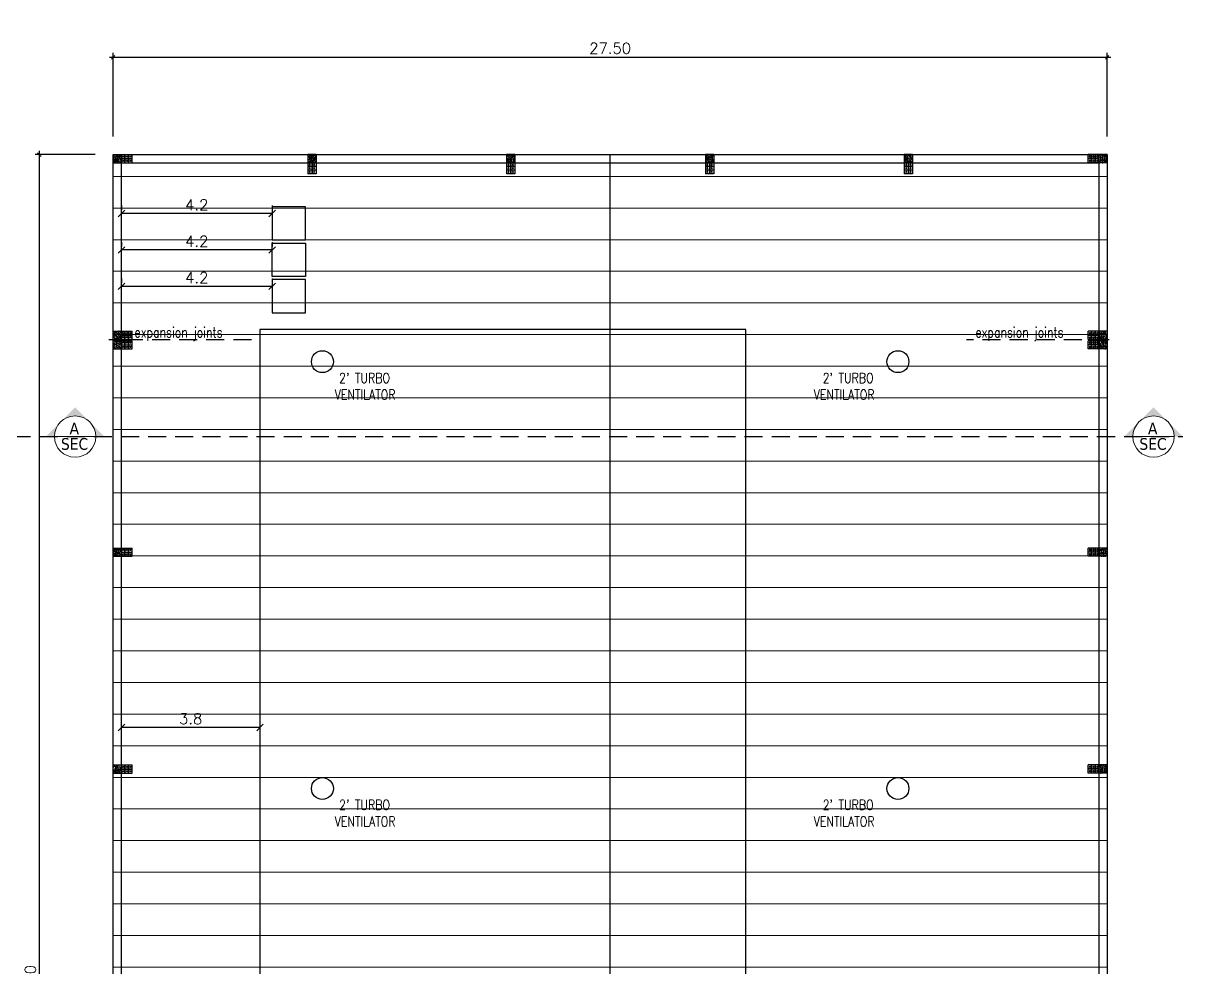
# Model space of a CAD drawing. Header units: metres. Extents: x -178271 to 51524, y -130823 to -18998.
# Drawn here: x -177585.24 to -177553.14, y -113979.71 to -113953.57 of the extents above; entities that cross this region are included whole.
import ezdxf
from ezdxf.enums import TextEntityAlignment as Align

# ---------------------------------------------------------------- set-up
doc = ezdxf.new("R2010")
doc.units = ezdxf.units.M
doc.header["$MEASUREMENT"] = 0
doc.linetypes.add('HIDDEN', pattern=[0.375, 0.25, -0.125])
doc.linetypes.add('HIDDEN2', pattern=[0.1875, 0.125, -0.0625])
for name, color, linetype in [('BLK_1_FLR_1_ROOF_AREA', 54, 'Continuous'), ('BLK_1_TERRACESERVICE_UTILITYDISTANCE', 1, 'Continuous'), ('concrete beam', 219, 'Continuous'), ('dim', 8, 'Continuous'), ('EL-DP', 200, 'Continuous'), ('frame', 253, 'Continuous'), ('LAYER2', 1, 'Continuous'), ('SOLAR_PANEL', 3, 'Continuous'), ('SOLAR_WATER_HEATER', 1, 'Continuous'), ('SUB', 3, 'HIDDEN2'), ('TEXT-1', 6, 'Continuous')]:
    doc.layers.add(name, color=color, linetype=linetype)
for name, color, linetype, lineweight in [('COLUMN', 11, 'Continuous', 30), ('G.TEXT', 7, 'Continuous', 18), ('GRID CIRCULE', 8, 'Continuous', 18), ('Hatch', 252, 'Continuous', 9)]:
    doc.layers.add(name, color=color, linetype=linetype, lineweight=lineweight)
doc.styles.add('ROMANS', font='romans')
doc.styles.add('RS', font='romans.shx')
doc.styles.add('Title block Rev. text', font='tahoma.ttf')
doc.dimstyles.new('my1', dxfattribs={"dimtxt": 0.3, "dimasz": 0.1, "dimexe": 0.12, "dimexo": 0.5, "dimgap": 0.1, "dimtad": 1, "dimtoh": 1, "dimzin": 3, "dimdsep": 46, "dimtxsty": 'RS', "dimblk": 'OBLIQUE', "dimcen": 0.09, "dimdle": 0.1, "dimclrd": 8, "dimclre": 8, "dimclrt": 4, "dimadec": 0, "dimazin": 0, "dimtfac": 1, "dimtofl": 0, "dimtmove": 0, "dimatfit": 3, "dimldrblk": 'OBLIQUE', "dimfxl": 0, "dimtolj": 1, "dimtzin": 0, "dimarcsym": 0})
doc.dimstyles.get("Standard").update_dxf_attribs({"dimtxt": 0.3, "dimasz": 0.18, "dimexe": 0.1, "dimexo": 0.22, "dimgap": 0.09, "dimtad": 1, "dimtoh": 1, "dimdec": 1, "dimzin": 0, "dimdsep": 46, "dimtxsty": 'ROMANS', "dimblk": 'OBLIQUE', "dimcen": 0.09, "dimclrd": 8, "dimclre": 8, "dimclrt": 6, "dimadec": 0, "dimazin": 0, "dimtfac": 1, "dimtdec": 1, "dimtofl": 0, "dimtmove": 0, "dimatfit": 3, "dimfxl": 0, "dimtolj": 1, "dimtzin": 0, "dimarcsym": 0})
pattern_1 = [(320, (2625.09171, 1555.362774), (-0.0062752135, -0.0717260183), [0.0075, -0.0825]), (265, (2625.09171, 1555.362774), (0.0752192134, 0.0138751334), [0.006, -0.066]), (10.4514, (2625.091186, 1555.3568), (0.0689439542, -0.0578509382), [0.006374019, -0.0701142112]), (316.1842, (2625.11171, 1555.362774), (-0.0165519014, -0.1067241049), [0.01125, -0.12375]), (6.6356, (2625.11033, 1555.35388), (0.097411787, -0.0934662706), [0.0095610288, -0.1051713]), (261.1842, (2625.11171, 1555.36277), (0.09741186, -0.0934661945), [0.009, -0.099]), (291, (2625.10671, 1555.352774), (-0.0402618891, -0.0596907052), [0.0075, -0.0825]), (236, (2625.10671, 1555.352774), (0.0725150045, -0.0243315332), [0.006, -0.066]), (341.4514, (2625.10335, 1555.3478), (0.0322530497, -0.0840222629), [0.006374019, -0.0701142112]), (307.5, (2625.091708, 1555.362774), (0.03328938538, -0.00121598553), [0, -0.0652, 0, -0.067, 0, -0.06625]), (277.5, (2625.09171, 1555.362774), (0.0394411712, -0.02630695374), [0, -0.0382, 0, -0.0637, 0, -0.02525]), (237.5, (2625.091708, 1555.385074), (-0.00225548717, -0.05338224362), [0, -0.025, 0, -0.078, 0, -0.1035]), (227.5, (2625.09171, 1555.395074), (0.0100104982, -0.0583186169), [0, -0.0325, 0, -0.0518, 0, -0.0735])]

# ---------------------------------------------------------------- blocks, each defined once
blk = doc.blocks.new('_Oblique')
at = {"color": 0, "linetype": 'ByBlock', "lineweight": -2}
blk.add_line((-0.5, -0.5), (0.5, 0.5), dxfattribs=at)
blk = doc.blocks.new('*D234')
at = {"layer": 'Defpoints', "color": 0}
for p in [(-177582.526, -113958.84), (-177582.526, -113958.84), (-177578.357, -113958.84)]:
    blk.add_point(p, dxfattribs=at)
at = {"layer": 'SOLAR_WATER_HEATER', "color": 8, "lineweight": -2}
for p, q in [((-177582.526, -113958.62), (-177582.526, -113958.74)), ((-177578.357, -113958.84), (-177582.526, -113958.84)), ((-177578.357, -113958.62), (-177578.357, -113958.74))]:
    blk.add_line(p, q, dxfattribs=at)
at = {"layer": 'SOLAR_WATER_HEATER', "color": 8, "lineweight": -2, "xscale": 0.18, "yscale": 0.18, "zscale": 0.18, "rotation": 180}
blk.add_blockref('_Oblique', (-177582.526, -113958.84), dxfattribs=at)
at = {"layer": 'SOLAR_WATER_HEATER', "color": 8, "lineweight": -2, "xscale": 0.18, "yscale": 0.18, "zscale": 0.18}
blk.add_blockref('_Oblique', (-177578.357, -113958.84), dxfattribs=at)
at = {"layer": 'SOLAR_WATER_HEATER', "color": 6, "insert": (-177580.442, -113958.6), "char_height": 0.3, "attachment_point": 5, "style": 'ROMANS'}
blk.add_mtext('\\A1;4.2', dxfattribs=at)
blk = doc.blocks.new('*D235')
at = {"layer": 'Defpoints', "color": 0}
for p in [(-177582.526, -113959.847), (-177582.526, -113959.847), (-177578.357, -113959.847)]:
    blk.add_point(p, dxfattribs=at)
at = {"layer": 'SOLAR_WATER_HEATER', "color": 8, "lineweight": -2}
for p, q in [((-177582.526, -113959.627), (-177582.526, -113959.747)), ((-177578.357, -113959.627), (-177578.357, -113959.747)), ((-177578.357, -113959.847), (-177582.526, -113959.847))]:
    blk.add_line(p, q, dxfattribs=at)
at = {"layer": 'SOLAR_WATER_HEATER', "color": 8, "lineweight": -2, "xscale": 0.18, "yscale": 0.18, "zscale": 0.18, "rotation": 180}
blk.add_blockref('_Oblique', (-177582.526, -113959.847), dxfattribs=at)
at = {"layer": 'SOLAR_WATER_HEATER', "color": 8, "lineweight": -2, "xscale": 0.18, "yscale": 0.18, "zscale": 0.18}
blk.add_blockref('_Oblique', (-177578.357, -113959.847), dxfattribs=at)
at = {"layer": 'SOLAR_WATER_HEATER', "color": 6, "insert": (-177580.442, -113959.607), "char_height": 0.3, "attachment_point": 5, "style": 'ROMANS'}
blk.add_mtext('\\A1;4.2', dxfattribs=at)
blk = doc.blocks.new('*D236')
at = {"layer": 'Defpoints', "color": 0}
for p in [(-177582.526, -113960.854), (-177582.526, -113960.854), (-177578.357, -113960.854)]:
    blk.add_point(p, dxfattribs=at)
at = {"layer": 'SOLAR_WATER_HEATER', "color": 8, "lineweight": -2}
for p, q in [((-177582.526, -113960.634), (-177582.526, -113960.754)), ((-177578.357, -113960.634), (-177578.357, -113960.754)), ((-177578.357, -113960.854), (-177582.526, -113960.854))]:
    blk.add_line(p, q, dxfattribs=at)
at = {"layer": 'SOLAR_WATER_HEATER', "color": 8, "lineweight": -2, "xscale": 0.18, "yscale": 0.18, "zscale": 0.18, "rotation": 180}
blk.add_blockref('_Oblique', (-177582.526, -113960.854), dxfattribs=at)
at = {"layer": 'SOLAR_WATER_HEATER', "color": 8, "lineweight": -2, "xscale": 0.18, "yscale": 0.18, "zscale": 0.18}
blk.add_blockref('_Oblique', (-177578.357, -113960.854), dxfattribs=at)
at = {"layer": 'SOLAR_WATER_HEATER', "color": 6, "insert": (-177580.442, -113960.614), "char_height": 0.3, "attachment_point": 5, "style": 'ROMANS'}
blk.add_mtext('\\A1;4.2', dxfattribs=at)
blk = doc.blocks.new('*D237')
at = {"layer": 'BLK_1_TERRACESERVICE_UTILITYDISTANCE', "color": 8, "lineweight": -2}
for p, q in [((-177582.526, -113974.836), (-177582.526, -113972.956)), ((-177578.695, -113972.836), (-177578.695, -113972.956)), ((-177578.695, -113973.056), (-177582.526, -113973.056))]:
    blk.add_line(p, q, dxfattribs=at)
at = {"layer": 'Defpoints', "color": 0}
for p in [(-177582.526, -113973.056), (-177578.695, -113973.056), (-177582.526, -113975.056)]:
    blk.add_point(p, dxfattribs=at)
at = {"layer": 'BLK_1_TERRACESERVICE_UTILITYDISTANCE', "color": 8, "lineweight": -2, "xscale": 0.18, "yscale": 0.18, "zscale": 0.18, "rotation": 180}
blk.add_blockref('_Oblique', (-177582.526, -113973.056), dxfattribs=at)
at = {"layer": 'BLK_1_TERRACESERVICE_UTILITYDISTANCE', "color": 8, "lineweight": -2, "xscale": 0.18, "yscale": 0.18, "zscale": 0.18}
blk.add_blockref('_Oblique', (-177578.695, -113973.056), dxfattribs=at)
at = {"layer": 'BLK_1_TERRACESERVICE_UTILITYDISTANCE', "color": 6, "insert": (-177580.611, -113972.816), "char_height": 0.3, "attachment_point": 5, "style": 'ROMANS'}
blk.add_mtext('\\A1;3.8', dxfattribs=at)
blk = doc.blocks.new('col')
at = {"layer": 'concrete beam'}
h = blk.add_hatch(dxfattribs=at)
h.set_pattern_fill('AR-CONC', color=256, scale=0.01, angle=-90, style=0)
h.set_pattern_definition(pattern_1)
h.paths.add_polyline_path([(0.115, 0), (0.115, 0.23), (-0.115, 0.23), (-0.115, 0)])
h = blk.add_hatch(dxfattribs=at)
h.set_pattern_fill('AR-CONC', color=256, scale=0.01, angle=-90, style=0)
h.set_pattern_definition(pattern_1)
h.paths.add_polyline_path([(0.115, 0), (0.115, 0.23), (-0.115, 0.23), (-0.115, 0)])
for p, q in [((-0.115, 0), (-0.115, 0.23)), ((0.115, 0.23), (-0.115, 0.23)), ((-0.115, 0), (-0.115, 0.23)), ((0.115, 0), (-0.115, 0)), ((0.115, 0), (-0.115, 0)), ((0.115, 0), (0.115, 0.23)), ((0.115, 0), (0.115, 0.23))]:
    blk.add_line(p, q, dxfattribs=at)
at = {"layer": 'frame'}
for p, q in [((-0.115, 0.23), (-0.115, 0.53)), ((-0.115, 0.23), (-0.115, 0.53)), ((-0.003, 0.432), (-0.115, 0.432)), ((-0.003, 0.432), (-0.115, 0.432)), ((-0.003, 0.428), (-0.115, 0.428)), ((-0.003, 0.428), (-0.115, 0.428)), ((-0.003, 0.333), (-0.115, 0.333)), ((-0.003, 0.333), (-0.115, 0.333)), ((-0.003, 0.327), (-0.115, 0.327)), ((-0.003, 0.327), (-0.115, 0.327)), ((0.113, 0.53), (-0.113, 0.53)), ((0.113, 0.53), (-0.113, 0.53)), ((-0.003, 0.24), (-0.003, 0.53)), ((-0.003, 0.24), (-0.003, 0.53)), ((0.003, 0.24), (0.003, 0.53)), ((0.003, 0.24), (0.003, 0.53)), ((0.115, 0.432), (0.003, 0.432)), ((0.115, 0.432), (0.003, 0.432)), ((0.115, 0.428), (0.003, 0.428)), ((0.115, 0.428), (0.003, 0.428)), ((0.115, 0.333), (0.003, 0.333)), ((0.115, 0.333), (0.003, 0.333)), ((0.115, 0.327), (0.003, 0.327)), ((0.115, 0.327), (0.003, 0.327)), ((0.115, 0.23), (0.115, 0.53)), ((0.115, 0.23), (0.115, 0.53)), ((0.115, 0.24), (-0.115, 0.24)), ((0.115, 0.24), (-0.115, 0.24)), ((0.113, 0.23), (-0.113, 0.23)), ((0.113, 0.23), (-0.113, 0.23))]:
    blk.add_line(p, q, dxfattribs=at)
for centre in [(-0.06, 0.48), (-0.06, 0.48), (-0.06, 0.38), (-0.06, 0.38), (0.06, 0.48), (0.06, 0.48), (0.06, 0.38), (0.06, 0.38), (-0.06, 0.28), (-0.06, 0.28), (0.06, 0.28), (0.06, 0.28)]:
    blk.add_circle(centre, 0.014, dxfattribs=at)
blk = doc.blocks.new('*D251')
at = {"layer": 'Defpoints', "color": 0, "linetype": 'Continuous'}
for p in [(-177584.797, -113957.207), (-177582.756, -113957.207), (-177582.756, -114003.207)]:
    blk.add_point(p, dxfattribs=at)
at = {"layer": 'dim', "color": 8, "linetype": 'Continuous', "lineweight": -2}
for p, q in [((-177583.256, -113957.207), (-177584.917, -113957.207)), ((-177584.797, -114003.307), (-177584.797, -113957.107)), ((-177583.256, -114003.207), (-177584.917, -114003.207))]:
    blk.add_line(p, q, dxfattribs=at)
at = {"layer": 'dim', "color": 8, "linetype": 'Continuous', "lineweight": -2, "xscale": 0.1, "yscale": 0.1, "zscale": 0.1}
for p, rotation in [((-177584.797, -113957.207), 90), ((-177584.797, -114003.207), 270)]:
    blk.add_blockref('_Oblique', p, dxfattribs=dict(at, rotation=rotation))
at = {"layer": 'dim', "color": 4, "linetype": 'Continuous', "insert": (-177585.047, -113980.207), "char_height": 0.3, "attachment_point": 5, "rotation": 90, "style": 'RS'}
blk.add_mtext('\\A1;46.00', dxfattribs=at)
blk = doc.blocks.new('*D252')
at = {"layer": 'Defpoints', "color": 0, "linetype": 'Continuous'}
for p in [(-177555.256, -113954.517), (-177582.756, -113957.207), (-177555.256, -113957.207)]:
    blk.add_point(p, dxfattribs=at)
at = {"layer": 'dim', "color": 8, "linetype": 'Continuous', "lineweight": -2}
for p, q in [((-177582.856, -113954.517), (-177555.156, -113954.517)), ((-177582.756, -113956.707), (-177582.756, -113954.397)), ((-177555.256, -113956.707), (-177555.256, -113954.397))]:
    blk.add_line(p, q, dxfattribs=at)
at = {"layer": 'dim', "color": 8, "linetype": 'Continuous', "lineweight": -2, "xscale": 0.1, "yscale": 0.1, "zscale": 0.1, "rotation": 180}
blk.add_blockref('_Oblique', (-177582.756, -113954.517), dxfattribs=at)
at = {"layer": 'dim', "color": 8, "linetype": 'Continuous', "lineweight": -2, "xscale": 0.1, "yscale": 0.1, "zscale": 0.1}
blk.add_blockref('_Oblique', (-177555.256, -113954.517), dxfattribs=at)
at = {"layer": 'dim', "color": 4, "linetype": 'Continuous', "insert": (-177569.006, -113954.267), "char_height": 0.3, "attachment_point": 5, "style": 'RS'}
blk.add_mtext('\\A1;27.50', dxfattribs=at)

msp = doc.modelspace()

# ---------------------------------------------------------------- hatches: boundary and pattern name
at = {"layer": 'GRID CIRCULE'}
h = msp.add_hatch(dxfattribs=at)
h.set_pattern_fill('ANSI31', color=256, scale=0.001185, angle=180, style=0)
h.set_pattern_definition([(135, (-176995.14988005, -114081.84158655), (0.00010471825134, 0.00010471825134), [])])
h.paths.add_polyline_path([(-177583.403, -113964.605, -0.198912), (-177583.236, -113965.01), (-177582.999, -113965.01)])
h.paths.add_polyline_path([(-177583.403, -113964.605), (-177583.808, -113964.201), (-177584.212, -113964.605, -0.198912), (-177583.808, -113964.438, -0.198912)])
h.paths.add_polyline_path([(-177584.617, -113965.01), (-177584.38, -113965.01, -0.198912), (-177584.212, -113964.605)])
h = msp.add_hatch(dxfattribs=at)
h.set_pattern_fill('ANSI31', color=256, scale=0.001185, angle=180, style=0)
h.set_pattern_definition([(135, (-176965.31600533, -114081.84158655), (0.00010471825134, 0.00010471825134), [])])
h.paths.add_polyline_path([(-177553.569, -113964.605, -0.198912), (-177553.402, -113965.01), (-177553.165, -113965.01)])
h.paths.add_polyline_path([(-177553.569, -113964.605), (-177553.974, -113964.201), (-177554.378, -113964.605, -0.198912), (-177553.974, -113964.438, -0.198912)])
h.paths.add_polyline_path([(-177554.783, -113965.01), (-177554.546, -113965.01, -0.198912), (-177554.378, -113964.605)])
at = {"layer": 'Hatch', "ltscale": 1000}
h = msp.add_hatch(dxfattribs=at)
h.set_pattern_fill('LINE', color=256, scale=7, style=0)
h.set_pattern_definition([(0, (-66964.7544, -14805.4374), (0, 0.875), [])])
h.paths.add_polyline_path([(-177582.756, -113957.207), (-177555.256, -113957.207), (-177555.256, -114003.207), (-177582.756, -114003.207)])

# ---------------------------------------------------------------- linework, layer by layer
at = {"layer": 'BLK_1_FLR_1_ROOF_AREA'}
msp.add_lwpolyline([(-177582.756, -114003.207), (-177582.756, -113957.207), (-177555.256, -113957.207), (-177555.256, -114003.207)], close=True, dxfattribs=at)
at = {"layer": 'EL-DP', "linetype": 'HIDDEN', "ltscale": 2}
for p, q in [((-177578.931, -113962.335), (-177582.877, -113962.335)), ((-177555.205, -113962.335), (-177559.152, -113962.335)), ((-177585.538, -113965.01), (-177553.165, -113965.01))]:
    msp.add_line(p, q, dxfattribs=at)
at = {"layer": 'GRID CIRCULE'}
for p, q in [((-177584.435, -113965.01), (-177583.615, -113965.01)), ((-177583.236, -113965.01), (-177584.38, -113965.01)), ((-177554.601, -113965.01), (-177553.781, -113965.01)), ((-177553.402, -113965.01), (-177554.546, -113965.01))]:
    msp.add_line(p, q, dxfattribs=at)
for centre in [(-177583.808, -113965.01), (-177553.974, -113965.01)]:
    msp.add_circle(centre, 0.572, dxfattribs=at)
at = {"layer": 'LAYER2', "ltscale": 1000}
for p, q in [((-177582.756, -114003.207), (-177582.756, -113957.207)), ((-177582.756, -113957.207), (-177555.256, -113957.207)), ((-177569.006, -114003.207), (-177569.006, -113957.207)), ((-177555.256, -113957.207), (-177555.256, -114003.207)), ((-177582.526, -114002.977), (-177582.526, -113957.437)), ((-177582.526, -113957.437), (-177561.015, -113957.437)), ((-177561.015, -113957.437), (-177555.486, -113957.437)), ((-177555.486, -113957.437), (-177555.486, -114002.977))]:
    msp.add_line(p, q, dxfattribs=at)
msp.add_lwpolyline([(-177582.756, -113957.207), (-177555.256, -113957.207), (-177555.256, -114003.207), (-177582.756, -114003.207)], close=True, dxfattribs=at)
at = {"layer": 'SOLAR_PANEL', "color": 3}
msp.add_lwpolyline([(-177578.695, -113995.128), (-177565.249, -113995.128), (-177565.249, -113962.047), (-177578.695, -113962.047)], close=True, dxfattribs=at)
at = {"layer": 'SOLAR_WATER_HEATER', "color": 1}
for points in [[(-177578.357, -113959.571), (-177577.437, -113959.571), (-177577.437, -113958.651), (-177578.357, -113958.651)], [(-177577.437, -113960.578), (-177578.357, -113960.578), (-177578.357, -113959.658), (-177577.437, -113959.658)], [(-177578.357, -113961.585), (-177577.437, -113961.585), (-177577.437, -113960.665), (-177578.357, -113960.665)]]:
    msp.add_lwpolyline(points, close=True, dxfattribs=at)
at = {"layer": 'SUB', "linetype": 'Continuous', "ltscale": 45}
for centre in [(-177576.967, -113962.937), (-177561.045, -113962.937), (-177576.967, -113974.746), (-177561.045, -113974.746)]:
    msp.add_circle(centre, 0.303, dxfattribs=at)

# ---------------------------------------------------------------- block references
at = {"layer": 'COLUMN', "rotation": 270}
for p in [(-177582.756, -113957.322), (-177582.756, -113962.207), (-177582.756, -113962.471), (-177582.756, -113968.207), (-177582.756, -113974.207)]:
    msp.add_blockref('col', p, dxfattribs=at)
at = {"layer": 'COLUMN', "xscale": -1}
for p, rotation in [((-177577.256, -113957.207), 180), ((-177571.756, -113957.207), 180), ((-177566.256, -113957.207), 180), ((-177560.756, -113957.207), 180), ((-177555.256, -113957.322), 90), ((-177555.256, -113962.207), 90), ((-177555.256, -113962.471), 90), ((-177555.256, -113968.207), 90), ((-177555.256, -113974.207), 90)]:
    msp.add_blockref('col', p, dxfattribs=dict(at, rotation=rotation))

# ---------------------------------------------------------------- texts
at = {"layer": 'G.TEXT', "ltscale": 2, "style": 'Title block Rev. text'}
for s, p in [('A', (-177583.831, -113964.784)), ('A', (-177553.997, -113964.784)), ('SEC', (-177583.823, -113965.213)), ('SEC', (-177553.989, -113965.213))]:
    msp.add_text(s, height=0.325, dxfattribs=at).set_placement(p, align=Align.MIDDLE)
at = {"layer": 'TEXT-1', "style": 'RS', "width": 0.8}
for s, height, p in [('expansion joints', 0.27754, (-177582.166, -113962.264)), ('expansion joints', 0.27754, (-177558.901, -113962.264)), ("2' TURBO", 0.2775, (-177576.504, -113963.528)), ("2' TURBO", 0.2775, (-177563.126, -113963.528)), (' VENTILATOR ', 0.27754, (-177576.78, -113963.988)), (' VENTILATOR ', 0.27754, (-177563.527, -113963.988)), ("2' TURBO", 0.2775, (-177576.504, -113975.337)), ("2' TURBO", 0.2775, (-177563.126, -113975.337)), (' VENTILATOR ', 0.27754, (-177576.78, -113975.797)), (' VENTILATOR ', 0.27754, (-177563.527, -113975.797))]:
    msp.add_text(s, height=height, dxfattribs=at).set_placement(p)

# ---------------------------------------------------------------- dimensions: what is measured, and where the dimension line sits
at = {"layer": 'BLK_1_TERRACESERVICE_UTILITYDISTANCE', "color": 3}
dim = msp.add_linear_dim(base=(-177582.526, -113973.056), p1=(-177578.695, -113973.056), p2=(-177582.526, -113975.056), dimstyle='Standard', override={"dimscale": 1}, dxfattribs=at)
dim.commit()
dim.dimension.update_dxf_attribs({"geometry": '*D237', "text_midpoint": (-177580.611, -113972.816)})
at = {"layer": 'dim', "linetype": 'Continuous'}
dim = msp.add_linear_dim(base=(-177555.256, -113954.517), p1=(-177582.756, -113957.207), p2=(-177555.256, -113957.207), dimstyle='my1', override={"dimpost": '\\X'}, dxfattribs=at)
dim.commit()
dim.dimension.update_dxf_attribs({"geometry": '*D252', "text_midpoint": (-177569.006, -113954.267)})
dim = msp.add_linear_dim(base=(-177584.797, -113957.207), p1=(-177582.756, -114003.207), p2=(-177582.756, -113957.207), angle=90, dimstyle='my1', override={"dimpost": '\\X'}, dxfattribs=at)
dim.commit()
dim.dimension.update_dxf_attribs({"geometry": '*D251', "text_midpoint": (-177585.047, -113980.207)})
at = {"layer": 'SOLAR_WATER_HEATER'}
for base, p1, p2, picture, middle in [((-177582.526, -113958.84), (-177578.357, -113958.84), (-177582.526, -113958.84), '*D234', (-177580.442, -113958.6)), ((-177582.526, -113959.847), (-177578.357, -113959.847), (-177582.526, -113959.847), '*D235', (-177580.442, -113959.607)), ((-177582.526, -113960.854), (-177578.357, -113960.854), (-177582.526, -113960.854), '*D236', (-177580.442, -113960.614))]:
    dim = msp.add_linear_dim(base=base, p1=p1, p2=p2, dimstyle='Standard', override={"dimscale": 1}, dxfattribs=at)
    dim.commit()
    dim.dimension.update_dxf_attribs({"geometry": picture, "text_midpoint": middle})

doc.saveas('drawing.dxf')
